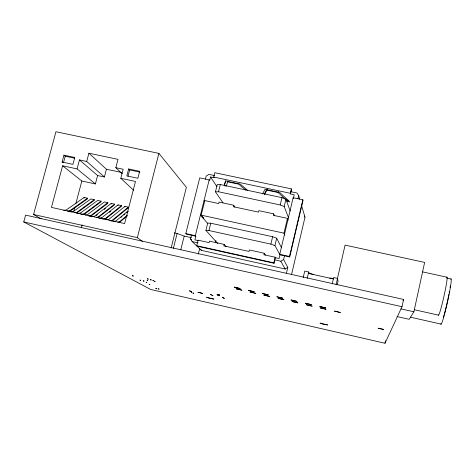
<?xml version="1.0" encoding="UTF-8"?>
<svg xmlns="http://www.w3.org/2000/svg" width="475" height="475" viewBox="0 0 475 475"><rect width="100%" height="100%" fill="white"/><g stroke="black" fill="none" stroke-linecap="round" stroke-linejoin="round"><path stroke-width="0.71" d="M69.724 211.434L69.754 210.763L87.501 198.212L87.471 198.859L69.724 211.434L68.269 211.654M76.79 212.996L76.819 212.325L94.27 199.696L94.234 200.337L76.79 212.996L76.819 212.325L74.367 212.669M80.328 213.78L80.358 213.109L97.654 200.432L101.044 201.174L101.009 201.822L83.867 214.563L83.903 213.893L101.044 201.174M84.093 198.123L84.123 197.475L87.501 198.212M83.867 214.563L83.903 213.893L81.017 214.32M89.597 216.374L90.962 216.131L90.998 215.46L107.837 202.659L104.441 201.917L87.448 214.676L85.31 215.003M96.033 217.378L98.111 217.033L98.07 217.704L98.111 217.033L114.641 204.149L111.239 203.407L94.555 216.244L91.758 216.695M101.632 218.494L101.668 217.817L118.049 204.891L121.457 205.639L121.416 206.287L105.195 219.278L105.236 218.607L121.457 205.639M105.195 219.278L105.236 218.607L102.529 219.082M107.837 202.659L107.795 203.306L90.962 216.131M111.198 204.048L111.239 203.407M111.049 221.118L112.332 220.857L112.373 220.186L128.292 207.136L124.872 206.388L108.805 219.397L106.798 219.753M114.641 204.149L114.6 204.796L98.07 217.704M118.008 205.538L118.049 204.891M117.592 222.14L119.528 221.766L119.48 222.437L119.528 221.766L127.33 215.199M124.824 207.035L124.872 206.388M128.292 207.136L128.244 207.783L112.332 220.857M69.647 211.47L69.754 210.763L67.248 211.096M80.251 213.815L80.358 213.109L77.443 213.53M90.891 216.167L90.998 215.46L88.172 215.905M101.561 218.524L101.668 217.817L98.937 218.286M112.26 220.893L112.373 220.186L109.731 220.673M396.987 316.546L409.183 319.301L413.891 311.79L424.638 262.414L345.076 245.118L337.381 278.801M402.01 306.713L403.602 299.446L25.602 215.127L23.75 221.944L150.646 289.447L384.993 343.259L402.01 306.713L23.75 221.944M384.993 343.259L385.552 340.718M336.074 284.798L337.535 278.409L333.664 277.548L332.197 283.931M337.244 284.792L338.04 281.331L337.535 278.409M303.24 277.471L304.718 271.118L308.697 272.003L309.071 272.971L313.399 274.55M307.218 278.356L308.697 272.003M289.501 256.476L302.848 199.791L293.146 197.731L279.745 254.327L289.501 256.476L289.72 256.945L280.001 254.796L274.924 245.557L270.869 244.12L208.953 230.529L205.907 230.405L207.706 223.125L210.752 223.22L272.626 236.734L276.67 238.195L281.301 247.338M289.72 256.945L303.026 200.438L302.848 199.791M286.484 273.024L287.808 267.389L283.605 259.504L284.483 255.787M291.519 274.651L304.992 217.223L301.328 204.707M274.057 263.263L273.784 262.823L275.114 257.224L263.898 254.743L264.254 253.258L249.357 249.963L248.995 251.447L223.808 245.878L224.17 244.399L209.433 241.146L209.071 242.618L198.063 240.184L196.692 245.706L197.208 246.198L274.057 263.263L275.381 257.688L275.114 257.224M293.146 197.731L293.354 198.384L294.221 194.726L290.51 193.937L290.29 193.272L291.335 188.878L214.789 172.71L213.714 177.05L214.172 177.757L210.544 176.985L209.647 180.595L209.172 179.894L199.726 177.888L185.808 233.599L186.36 234.133L195.831 236.223L194.922 239.887L198.574 240.694L198.063 240.184M290.51 193.937L291.549 189.555L291.335 188.878M284.858 235.155L283.967 233.166L287.47 218.375L273.315 215.323L273.665 213.851L258.827 210.657L258.471 212.123L233.379 206.72L233.736 205.253L219.058 202.095L218.696 203.555L204.808 200.563L201.186 215.151L203.662 218.061L202.938 217.906M280.001 254.796L279.116 258.513L275.381 257.688M297.956 198.722L298.68 195.67L296.97 193.004L291.027 191.746M262.58 193.883L265.008 189.293L279.716 192.411L289.827 201.875L287.654 201.418L278.095 192.523L278.356 191.437M270.869 244.12L272.626 236.734M288.58 217.924L284.204 206.518L280.197 204.951L281.942 197.642L220.305 184.532L217.229 184.609L215.448 191.811L222.995 202.801M274.924 245.557L276.67 238.195M284.204 206.518L285.932 199.233L281.942 197.642M287.654 201.418L287.987 200.017M264.694 194.471L267.294 189.092M215.46 242.588L215.965 240.516M198.312 254.089L199.684 248.544M208.953 230.529L210.752 223.22M215.448 191.811L218.518 191.763L220.305 184.532M287.808 267.389L285.196 269.028L201.412 250.384L192.185 241.603L190.546 238.919L191.455 235.256M205.443 179.069L206.192 176.065L208.905 174.367L214.712 175.59M195.831 236.223L195.314 235.695L209.172 179.894M171.119 248.039L186.372 187.316L158.905 153.383L55.949 131.741L33.565 214.51L41.206 218.874M173.387 248.336L177.11 233.486L174.218 232.845M180.785 249.755L184.205 236.087L177.11 233.486M142.66 241.532L137.34 237.625L158.905 153.383M133.677 190.303L120.793 178.291L123.15 169.248L115.829 167.687L118.002 159.368L88.902 153.193L86.705 161.47L104.393 176.991L106.43 169.237L88.902 153.193M128.642 168.952L126.837 175.91L137.863 178.273L139.662 171.303L128.642 168.952L129.639 169.961L139.929 172.158M128.024 176.195L129.639 169.961M81.35 227.757L82.11 224.883M95.392 183.944L97.601 175.53L79.462 159.921L77.069 168.898L95.392 183.944L81.837 181.011L62.617 165.793L51.454 207.397L124.616 223.577L135.488 181.45L120.793 178.291M73.756 211.47L74.7 207.931M75.828 203.68L81.837 181.011M62.1 162.04L63.947 155.159L74.765 157.463L72.924 164.356L62.1 162.04L62.955 162.723M63.561 162.379L65.218 156.216L63.947 155.159M224.396 185.013L225.56 180.856M224.265 185.731L225.613 180.939L240.154 184.021L247.843 190.505M226.332 186.158L227.857 180.975M403.002 300.782L403.602 299.446M264.195 194.216L266.885 189.252M329.715 278.047L333.854 278.481M119.48 222.437L127.282 215.858M127.769 211.155L115.948 220.976L113.335 221.469M120.971 217.431L122.093 216.493M123.785 215.086L124.907 214.154M126.599 212.747L128.286 211.339M109.535 212.242L110.663 211.345M96.241 215.585L97.393 214.7M104.292 209.374L105.444 208.489M84.123 197.475L66.221 209.986L63.697 210.312M274.853 259.92L280.832 261.244L283.605 259.504M70.187 211.969L73.287 211.547L90.885 198.954L94.27 199.696M210.573 294.607L211.559 294.85L210.579 294.619M218.536 294.91L217.538 294.672L218.536 294.898M223.226 297.51L222.247 297.279L223.22 297.504M219.302 294.542L218.292 294.298L219.302 294.536M224.337 298.33L223.404 298.092L224.378 298.318M213.714 177.05L290.29 193.272M227.709 181.836L238.646 184.158L245.723 190.095M267.033 190.178L278.095 192.523M224.2 185.707L225.625 186.01M65.218 156.216L74.557 158.205M79.462 159.921L86.705 161.47M218.518 191.763L280.197 204.951M106.43 169.237L121.499 172.461M62.617 165.793L77.069 168.898M97.601 175.53L104.393 176.991M201.186 215.151L283.967 233.166M422.667 271.896L447.082 277.24M446.874 278.118L451.185 279.062M185.808 233.599L195.314 235.695M184.205 236.087L191.372 237.672M192.185 241.603L198.027 242.897M196.692 245.706L273.784 262.823M308.364 273.41L333.337 278.967M33.565 214.51L137.34 237.625M414.247 309.706L438.621 315.168M400.924 308.881L413.891 311.79M410.317 317.169L441.138 324.11M146.442 282.346C145.148 282.12 147.82 282.661 146.514 282.435M154.737 281.527C153.283 281.259 156.227 281.871 154.725 281.598M191.657 292.06C190.148 291.775 193.099 292.392 191.579 292.107M143.723 280.951C142.292 280.683 145.148 281.283 143.693 281.01M149.488 284.317C150.878 284.739 148.135 283.967 149.488 284.382M140.357 280.208C141.752 280.636 138.949 279.846 140.333 280.268M217.419 294.821C218.749 295.254 216.042 294.452 217.307 294.874M147.452 280.47C148.865 280.909 146.033 280.108 147.422 280.535M193.313 293.128C194.631 293.538 191.942 292.778 193.236 293.182M115.829 167.687L122.17 173.755M190.546 238.919L191.579 239.911M205.907 230.405L217.74 243.55M224.17 244.399L226.1 246.632M200.456 214.997L207.753 223.535M204.078 200.408L204.885 201.453M210.544 176.985L217.004 186.723M264.254 253.258L265.43 255.087M304.226 216.024L304.992 217.223M233.736 205.253L234.917 207.1M200.788 249.369L201.412 250.384M280.832 261.244L285.196 269.028M273.665 213.851L274.58 215.858M287.47 218.375L288.147 220.103M285.932 199.233L290.207 211.054M298.68 195.67L299.695 199.144M450.763 279.062A23.21 1.568 -77.5 0 1 447.486 302.088A23.21 1.568 -77.5 0 1 440.782 323.819M450.318 285.891A20.306 1.372 -77.5 0 1 450.068 287.642M449.421 291.525A20.306 1.372 -77.5 0 1 449.178 292.867M448.911 294.245A20.306 1.372 -77.5 0 1 448.667 295.486M448.412 296.768A20.306 1.372 -77.5 0 1 446.69 304.659M446.536 305.306A20.306 1.372 -77.5 0 1 444.44 313.601M444.089 314.848A20.306 1.372 -77.5 0 1 443.377 317.235M446.749 277.246A19.552 1.229 -77.4 0 1 443.905 296.525A19.552 1.229 -77.4 0 1 438.336 314.973M240.107 288.509L234.3 287.12L240.107 288.509M241.852 290.154L236.134 288.788L241.852 290.154M248.395 290.314L254.196 291.763L248.395 290.314M250.028 291.941L255.74 293.372L250.028 291.941M262.467 293.497L268.292 294.886L262.467 293.497M263.898 295.088L269.64 296.453L263.898 295.088M276.907 296.786L282.744 298.181L276.907 296.786M278.13 298.336L283.884 299.707L278.13 298.336M291.068 299.98L296.917 301.376L291.068 299.98M292.095 301.506L297.855 302.878L292.095 301.506M305.467 303.24L311.327 304.641L305.467 303.24M378.248 328.225L383.628 329.472L378.248 328.225M306.28 304.73L312.051 306.108L306.28 304.73M319.847 306.5L325.719 307.901L319.847 306.5M320.132 307.859L325.909 309.237L320.132 307.859M334.513 311.119L340.308 312.503L334.513 311.119M320.114 323.148L322.994 324.146L327.661 324.947L320.114 323.148M150.243 279.698L151.222 279.947L150.243 279.698M152.891 280.529L153.864 280.778L152.891 280.529M155.806 288.533L156.679 288.758L155.806 288.533M189.483 290.872L190.422 291.116L189.483 290.872M132.323 275.773L133.297 276.028L132.323 275.773M190.303 291.407L191.241 291.65L190.303 291.407M197.986 292.244L202.712 293.467L197.986 292.244M158.151 288.865L159.024 289.091L158.151 288.865M218.488 295.319L219.45 295.569L218.488 295.319M206.655 297.249L208.834 298.122L213.875 299.108L206.655 297.249M147.298 278.843L148.253 279.098L147.298 278.843M218.132 295.503L219.07 295.753L218.132 295.503M211.951 295.468L212.883 295.705L211.951 295.468"/></g></svg>
